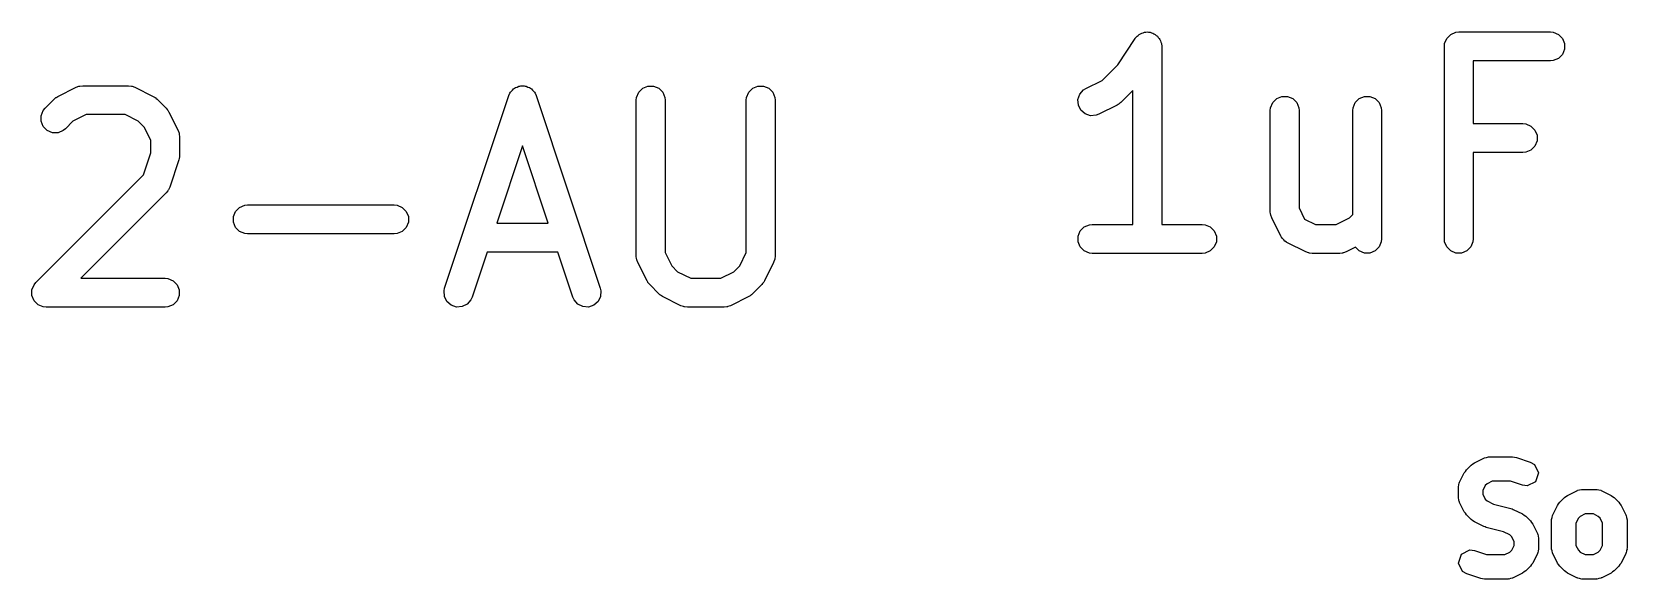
# Model space of a CAD drawing. Header units: inches. Extents: x 4.65 to 7.43, y -3.99 to -2.61.
# Drawn here: x 6.1611 to 6.4875, y -3.6974 to -3.5856 of the extents above; entities that cross this region are included whole.
import ezdxf

# ---------------------------------------------------------------- set-up
doc = ezdxf.new("R2010")
doc.units = ezdxf.units.IN
doc.header["$MEASUREMENT"] = 0
doc.layers.add('BLACK', color=250, linetype='CONTINUOUS')

msp = doc.modelspace()

# ---------------------------------------------------------------- linework, layer by layer
at = {"layer": 'BLACK', "linetype": 'CONTINUOUS'}
for p, q in [((6.38327, -3.59228), (6.38686, -3.5869)), ((6.38686, -3.58689), (6.38723, -3.58645)), ((6.38686, -3.5869), (6.38686, -3.58689)), ((6.38686, -3.5869), (6.38686, -3.5869)), ((6.38686, -3.5869), (6.38686, -3.5869)), ((6.38723, -3.58645), (6.38747, -3.58629)), ((6.38747, -3.58629), (6.38768, -3.58608)), ((6.38768, -3.58608), (6.38794, -3.58597)), ((6.38794, -3.58597), (6.38818, -3.58581)), ((6.38818, -3.58581), (6.38847, -3.58575)), ((6.38847, -3.58575), (6.38874, -3.58564)), ((6.38874, -3.58564), (6.38903, -3.58564)), ((6.38903, -3.58564), (6.38931, -3.58558)), ((6.38931, -3.58558), (6.3896, -3.58564)), ((6.3896, -3.58564), (6.38989, -3.58564)), ((6.38989, -3.58564), (6.39016, -3.58575)), ((6.39016, -3.58575), (6.39044, -3.58581)), ((6.39044, -3.58581), (6.39069, -3.58597)), ((6.39069, -3.58597), (6.39096, -3.58608)), ((6.39096, -3.58608), (6.39116, -3.58629)), ((6.39116, -3.58629), (6.3914, -3.58645)), ((6.3914, -3.58645), (6.39157, -3.58669)), ((6.39157, -3.58669), (6.39177, -3.5869)), ((6.39177, -3.5869), (6.39188, -3.58716)), ((6.39188, -3.58716), (6.39204, -3.5874)), ((6.45016, -3.58796), (6.4506, -3.5869)), ((6.4506, -3.5869), (6.45142, -3.58608)), ((6.45142, -3.58608), (6.45248, -3.58564)), ((6.45248, -3.58564), (6.45306, -3.58558)), ((6.45306, -3.58558), (6.47181, -3.58558)), ((6.47181, -3.58558), (6.47238, -3.58564)), ((6.47238, -3.58564), (6.47345, -3.58608)), ((6.47345, -3.58608), (6.47426, -3.5869)), ((6.47426, -3.5869), (6.4747, -3.58796)), ((6.39204, -3.5874), (6.3921, -3.58769)), ((6.3921, -3.58769), (6.39221, -3.58796)), ((6.39221, -3.58796), (6.39227, -3.58853)), ((6.39227, -3.58853), (6.39227, -3.58853)), ((6.39227, -3.58853), (6.39227, -3.58853)), ((6.39227, -3.58853), (6.39227, -3.58854)), ((6.39227, -3.58854), (6.39227, -3.62495)), ((6.45011, -3.58854), (6.45016, -3.58796)), ((6.45011, -3.62791), (6.45011, -3.58854)), ((6.47426, -3.59018), (6.47345, -3.59099)), ((6.4747, -3.58911), (6.47426, -3.59018)), ((6.4747, -3.58796), (6.4747, -3.58911)), ((6.38007, -3.59548), (6.38327, -3.59228)), ((6.47181, -3.59149), (6.45601, -3.59149)), ((6.45601, -3.59149), (6.45601, -3.60433)), ((6.47238, -3.59143), (6.47181, -3.59149)), ((6.47345, -3.59099), (6.47238, -3.59143)), ((6.16642, -3.59877), (6.17017, -3.5969)), ((6.17017, -3.5969), (6.17071, -3.59669)), ((6.17071, -3.59669), (6.17082, -3.59668)), ((6.17082, -3.59668), (6.17091, -3.59664)), ((6.17091, -3.59664), (6.17149, -3.59658)), ((6.17149, -3.59658), (6.18086, -3.59658)), ((6.18086, -3.59658), (6.18144, -3.59664)), ((6.18144, -3.59664), (6.18154, -3.59668)), ((6.18154, -3.59668), (6.18164, -3.59669)), ((6.18164, -3.59669), (6.18218, -3.5969)), ((6.18218, -3.5969), (6.18593, -3.59877)), ((6.25986, -3.59711), (6.26002, -3.59697)), ((6.26002, -3.59697), (6.26037, -3.59685)), ((6.26037, -3.59685), (6.2607, -3.59669)), ((6.2607, -3.59669), (6.26091, -3.59667)), ((6.26091, -3.59667), (6.26111, -3.59661)), ((6.26111, -3.59661), (6.26148, -3.59663)), ((6.26148, -3.59663), (6.26185, -3.59661)), ((6.26185, -3.59661), (6.26205, -3.59667)), ((6.26205, -3.59667), (6.26226, -3.59669)), ((6.26226, -3.59669), (6.26259, -3.59685)), ((6.26259, -3.59685), (6.26294, -3.59697)), ((6.26294, -3.59697), (6.2631, -3.59711)), ((6.28608, -3.59708), (6.28715, -3.59664)), ((6.28715, -3.59664), (6.2883, -3.59664)), ((6.2883, -3.59664), (6.28937, -3.59708)), ((6.30858, -3.59708), (6.30965, -3.59664)), ((6.30965, -3.59664), (6.3108, -3.59664)), ((6.3108, -3.59664), (6.31186, -3.59708)), ((6.37675, -3.59714), (6.38007, -3.59548)), ((6.16378, -3.6012), (6.16565, -3.59932)), ((6.16565, -3.59932), (6.16588, -3.59914)), ((6.16588, -3.59914), (6.16593, -3.59908)), ((6.16593, -3.59908), (6.16602, -3.59902)), ((6.16602, -3.59902), (6.1661, -3.59896)), ((6.1661, -3.59896), (6.16617, -3.59893)), ((6.16617, -3.59893), (6.16642, -3.59877)), ((6.18593, -3.59877), (6.18618, -3.59893)), ((6.18618, -3.59893), (6.18625, -3.59896)), ((6.18625, -3.59896), (6.18633, -3.59902)), ((6.18633, -3.59902), (6.18642, -3.59908)), ((6.18642, -3.59908), (6.18647, -3.59914)), ((6.18647, -3.59914), (6.1867, -3.59932)), ((6.1867, -3.59932), (6.18858, -3.6012)), ((6.24555, -3.63797), (6.25868, -3.5986)), ((6.25868, -3.5986), (6.25891, -3.59807)), ((6.25891, -3.59807), (6.25905, -3.59791)), ((6.25905, -3.59791), (6.25915, -3.59773)), ((6.25915, -3.59773), (6.25943, -3.59748)), ((6.25943, -3.59748), (6.25967, -3.5972)), ((6.25967, -3.5972), (6.25986, -3.59711)), ((6.2631, -3.59711), (6.26329, -3.5972)), ((6.26329, -3.5972), (6.26353, -3.59748)), ((6.26353, -3.59748), (6.26381, -3.59773)), ((6.26381, -3.59773), (6.26391, -3.59791)), ((6.26391, -3.59791), (6.26404, -3.59807)), ((6.26404, -3.59807), (6.26428, -3.5986)), ((6.26428, -3.5986), (6.2774, -3.63797)), ((6.28477, -3.59954), (6.28483, -3.59896)), ((6.28477, -3.63141), (6.28477, -3.59954)), ((6.28483, -3.59896), (6.28527, -3.5979)), ((6.28527, -3.5979), (6.28608, -3.59708)), ((6.28937, -3.59708), (6.29018, -3.5979)), ((6.29018, -3.5979), (6.29062, -3.59896)), ((6.29062, -3.59896), (6.29068, -3.59954)), ((6.29068, -3.59954), (6.29068, -3.63071)), ((6.30727, -3.59954), (6.30733, -3.59896)), ((6.30727, -3.63071), (6.30727, -3.59954)), ((6.30733, -3.59896), (6.30777, -3.5979)), ((6.30777, -3.5979), (6.30858, -3.59708)), ((6.31186, -3.59708), (6.31268, -3.5979)), ((6.31268, -3.5979), (6.31312, -3.59896)), ((6.31312, -3.59896), (6.31318, -3.59954)), ((6.31318, -3.59954), (6.31318, -3.63141)), ((6.37514, -3.59942), (6.3755, -3.59832)), ((6.37522, -3.60056), (6.37514, -3.59942)), ((6.3755, -3.59832), (6.37626, -3.59745)), ((6.37626, -3.59745), (6.37675, -3.59714)), ((6.38363, -3.60024), (6.38354, -3.6003)), ((6.38368, -3.60018), (6.38363, -3.60024)), ((6.38391, -3.6), (6.38368, -3.60018)), ((6.38636, -3.59754), (6.38391, -3.6)), ((6.38636, -3.62495), (6.38636, -3.59754)), ((6.41454, -3.60108), (6.41498, -3.60002)), ((6.41498, -3.60002), (6.4158, -3.5992)), ((6.4158, -3.5992), (6.41686, -3.59876)), ((6.41686, -3.59876), (6.41801, -3.59876)), ((6.41801, -3.59876), (6.41908, -3.5992)), ((6.41908, -3.5992), (6.41989, -3.60002)), ((6.41989, -3.60002), (6.42033, -3.60108)), ((6.43142, -3.60108), (6.43186, -3.60002)), ((6.43186, -3.60002), (6.43267, -3.5992)), ((6.43267, -3.5992), (6.43374, -3.59876)), ((6.43374, -3.59876), (6.43489, -3.59876)), ((6.43489, -3.59876), (6.43595, -3.5992)), ((6.43595, -3.5992), (6.43677, -3.60002)), ((6.43677, -3.60002), (6.43721, -3.60108)), ((6.16297, -3.60271), (6.16341, -3.60165)), ((6.16297, -3.60386), (6.16297, -3.60271)), ((6.16341, -3.60165), (6.16378, -3.6012)), ((6.17219, -3.60249), (6.16949, -3.60384)), ((6.18017, -3.60249), (6.17219, -3.60249)), ((6.18286, -3.60384), (6.18017, -3.60249)), ((6.18858, -3.6012), (6.18876, -3.60142)), ((6.18876, -3.60142), (6.18882, -3.60148)), ((6.18882, -3.60148), (6.18888, -3.60156)), ((6.18888, -3.60156), (6.18894, -3.60165)), ((6.18894, -3.60165), (6.18897, -3.60172)), ((6.18897, -3.60172), (6.18913, -3.60197)), ((6.18913, -3.60197), (6.191, -3.60571)), ((6.37574, -3.6016), (6.37522, -3.60056)), ((6.37661, -3.60235), (6.37574, -3.6016)), ((6.3777, -3.60271), (6.37661, -3.60235)), ((6.37885, -3.60263), (6.3777, -3.60271)), ((6.37939, -3.60243), (6.37885, -3.60263)), ((6.38314, -3.60055), (6.37939, -3.60243)), ((6.38339, -3.60039), (6.38314, -3.60055)), ((6.38346, -3.60037), (6.38339, -3.60039)), ((6.38354, -3.6003), (6.38346, -3.60037)), ((6.41449, -3.60166), (6.41454, -3.60108)), ((6.41449, -3.62228), (6.41449, -3.60166)), ((6.42033, -3.60108), (6.42039, -3.60166)), ((6.42039, -3.60166), (6.42039, -3.62158)), ((6.43136, -3.60166), (6.43142, -3.60108)), ((6.43136, -3.62293), (6.43136, -3.60166)), ((6.43721, -3.60108), (6.43726, -3.60166)), ((6.43726, -3.60166), (6.43726, -3.62791)), ((6.16341, -3.60493), (6.16297, -3.60386)), ((6.16422, -3.60574), (6.16341, -3.60493)), ((6.16529, -3.60618), (6.16422, -3.60574)), ((6.16644, -3.60618), (6.16529, -3.60618)), ((6.16751, -3.60574), (6.16644, -3.60618)), ((6.16795, -3.60537), (6.16751, -3.60574)), ((6.16949, -3.60384), (6.16795, -3.60537)), ((6.18406, -3.60503), (6.18286, -3.60384)), ((6.18541, -3.60773), (6.18406, -3.60503)), ((6.191, -3.60571), (6.19121, -3.60626)), ((6.19121, -3.60626), (6.19122, -3.60636)), ((6.19122, -3.60636), (6.19126, -3.60646)), ((6.19126, -3.60646), (6.19132, -3.60704)), ((6.45601, -3.60433), (6.46618, -3.60433)), ((6.46618, -3.60433), (6.46676, -3.60439)), ((6.46676, -3.60439), (6.46782, -3.60483)), ((6.46782, -3.60483), (6.46864, -3.60564)), ((6.46864, -3.60564), (6.46908, -3.60671)), ((6.46908, -3.60671), (6.46908, -3.60786)), ((6.18541, -3.61031), (6.18541, -3.60773)), ((6.19132, -3.60704), (6.19132, -3.61078)), ((6.26148, -3.60887), (6.2562, -3.6247)), ((6.26676, -3.6247), (6.26148, -3.60887)), ((6.46782, -3.60974), (6.46676, -3.61018)), ((6.46864, -3.60892), (6.46782, -3.60974)), ((6.46908, -3.60786), (6.46864, -3.60892)), ((6.18391, -3.61481), (6.18541, -3.61031)), ((6.19116, -3.61172), (6.18929, -3.61734)), ((6.19123, -3.61143), (6.19116, -3.61172)), ((6.19126, -3.61136), (6.19123, -3.61143)), ((6.19127, -3.61126), (6.19126, -3.61136)), ((6.19129, -3.61115), (6.19127, -3.61126)), ((6.19132, -3.61078), (6.19129, -3.61108)), ((6.19129, -3.61108), (6.19129, -3.61115)), ((6.46618, -3.61024), (6.45601, -3.61024)), ((6.45601, -3.61024), (6.45601, -3.62791)), ((6.46676, -3.61018), (6.46618, -3.61024)), ((6.1619, -3.63682), (6.18391, -3.61481)), ((6.18858, -3.6185), (6.17112, -3.63595)), ((6.18894, -3.61805), (6.18858, -3.6185)), ((6.18898, -3.61795), (6.18894, -3.61805)), ((6.18905, -3.61787), (6.18898, -3.61795)), ((6.18929, -3.61734), (6.18905, -3.61787)), ((6.20234, -3.62333), (6.20278, -3.62227)), ((6.20278, -3.62227), (6.20359, -3.62145)), ((6.20359, -3.62145), (6.20466, -3.62101)), ((6.20466, -3.62101), (6.20524, -3.62096)), ((6.20524, -3.62096), (6.23523, -3.62096)), ((6.23523, -3.62096), (6.23581, -3.62101)), ((6.23581, -3.62101), (6.23687, -3.62145)), ((6.23687, -3.62145), (6.23769, -3.62227)), ((6.23769, -3.62227), (6.23813, -3.62333)), ((6.41454, -3.62286), (6.41449, -3.62228)), ((6.41458, -3.62296), (6.41454, -3.62286)), ((6.41459, -3.62306), (6.41458, -3.62296)), ((6.4148, -3.6236), (6.41459, -3.62306)), ((6.42039, -3.62158), (6.42151, -3.62383)), ((6.43069, -3.6236), (6.43136, -3.62293)), ((6.20234, -3.62448), (6.20234, -3.62333)), ((6.20278, -3.62555), (6.20234, -3.62448)), ((6.20359, -3.62636), (6.20278, -3.62555)), ((6.20466, -3.6268), (6.20359, -3.62636)), ((6.23687, -3.62636), (6.23581, -3.6268)), ((6.23769, -3.62555), (6.23687, -3.62636)), ((6.23813, -3.62448), (6.23769, -3.62555)), ((6.23813, -3.62333), (6.23813, -3.62448)), ((6.2562, -3.6247), (6.26676, -3.6247)), ((6.37517, -3.62733), (6.37561, -3.62627)), ((6.37561, -3.62627), (6.37643, -3.62545)), ((6.37643, -3.62545), (6.37749, -3.62501)), ((6.37749, -3.62501), (6.37807, -3.62495)), ((6.37807, -3.62495), (6.38636, -3.62495)), ((6.39227, -3.62495), (6.40057, -3.62495)), ((6.40057, -3.62495), (6.40114, -3.62501)), ((6.40114, -3.62501), (6.40221, -3.62545)), ((6.40221, -3.62545), (6.40302, -3.62627)), ((6.40302, -3.62627), (6.40346, -3.62733)), ((6.41667, -3.62735), (6.4148, -3.6236)), ((6.42151, -3.62383), (6.42376, -3.62495)), ((6.42376, -3.62495), (6.42799, -3.62495)), ((6.42799, -3.62495), (6.43069, -3.6236)), ((6.20524, -3.62686), (6.20466, -3.6268)), ((6.23523, -3.62686), (6.20524, -3.62686)), ((6.23581, -3.6268), (6.23523, -3.62686)), ((6.37517, -3.62848), (6.37517, -3.62733)), ((6.37561, -3.62955), (6.37517, -3.62848)), ((6.37643, -3.63036), (6.37561, -3.62955)), ((6.40302, -3.62955), (6.40221, -3.63036)), ((6.40346, -3.62848), (6.40302, -3.62955)), ((6.40346, -3.62733), (6.40346, -3.62848)), ((6.41673, -3.62745), (6.41667, -3.62735)), ((6.41675, -3.62749), (6.41673, -3.62745)), ((6.4168, -3.62755), (6.41675, -3.62749)), ((6.41698, -3.62784), (6.4168, -3.62755)), ((6.41726, -3.62808), (6.41698, -3.62784)), ((6.4175, -3.62836), (6.41726, -3.62808)), ((6.41779, -3.62855), (6.4175, -3.62836)), ((6.41785, -3.6286), (6.41779, -3.62855)), ((6.4179, -3.62861), (6.41785, -3.6286)), ((6.41799, -3.62867), (6.4179, -3.62861)), ((6.42174, -3.63055), (6.41799, -3.62867)), ((6.43191, -3.6296), (6.43001, -3.63055)), ((6.43267, -3.63036), (6.43191, -3.6296)), ((6.43677, -3.62955), (6.43595, -3.63036)), ((6.43721, -3.62848), (6.43677, -3.62955)), ((6.43726, -3.62791), (6.43721, -3.62848)), ((6.45016, -3.62848), (6.45011, -3.62791)), ((6.4506, -3.62955), (6.45016, -3.62848)), ((6.45142, -3.63036), (6.4506, -3.62955)), ((6.45551, -3.62955), (6.4547, -3.63036)), ((6.45595, -3.62848), (6.45551, -3.62955)), ((6.45601, -3.62791), (6.45595, -3.62848)), ((6.25423, -3.63061), (6.25116, -3.63984)), ((6.26872, -3.63061), (6.25423, -3.63061)), ((6.2718, -3.63984), (6.26872, -3.63061)), ((6.28483, -3.63198), (6.28477, -3.63141)), ((6.28487, -3.63208), (6.28483, -3.63198)), ((6.28488, -3.63219), (6.28487, -3.63208)), ((6.28508, -3.63273), (6.28488, -3.63219)), ((6.28696, -3.63648), (6.28508, -3.63273)), ((6.29068, -3.63071), (6.29203, -3.63341)), ((6.30592, -3.63341), (6.30727, -3.63071)), ((6.31286, -3.63273), (6.31099, -3.63648)), ((6.31307, -3.63219), (6.31286, -3.63273)), ((6.31308, -3.63208), (6.31307, -3.63219)), ((6.31312, -3.63198), (6.31308, -3.63208)), ((6.31318, -3.63141), (6.31312, -3.63198)), ((6.37749, -3.6308), (6.37643, -3.63036)), ((6.37807, -3.63086), (6.37749, -3.6308)), ((6.40057, -3.63086), (6.37807, -3.63086)), ((6.40114, -3.6308), (6.40057, -3.63086)), ((6.40221, -3.63036), (6.40114, -3.6308)), ((6.42228, -3.63075), (6.42174, -3.63055)), ((6.42239, -3.63076), (6.42228, -3.63075)), ((6.42249, -3.6308), (6.42239, -3.63076)), ((6.42306, -3.63086), (6.42249, -3.6308)), ((6.42869, -3.63086), (6.42306, -3.63086)), ((6.42926, -3.6308), (6.42869, -3.63086)), ((6.42936, -3.63076), (6.42926, -3.6308)), ((6.42947, -3.63075), (6.42936, -3.63076)), ((6.43001, -3.63055), (6.42947, -3.63075)), ((6.43374, -3.6308), (6.43267, -3.63036)), ((6.43489, -3.6308), (6.43374, -3.6308)), ((6.43595, -3.63036), (6.43489, -3.6308)), ((6.45248, -3.6308), (6.45142, -3.63036)), ((6.45363, -3.6308), (6.45248, -3.6308)), ((6.4547, -3.63036), (6.45363, -3.6308)), ((6.17112, -3.63595), (6.18836, -3.63595)), ((6.18836, -3.63595), (6.18894, -3.63601)), ((6.18894, -3.63601), (6.19, -3.63645)), ((6.29203, -3.63341), (6.29322, -3.6346)), ((6.29322, -3.6346), (6.29592, -3.63595)), ((6.29592, -3.63595), (6.30203, -3.63595)), ((6.30203, -3.63595), (6.30472, -3.6346)), ((6.30472, -3.6346), (6.30592, -3.63341)), ((6.16109, -3.63833), (6.16154, -3.63727)), ((6.16109, -3.63948), (6.16109, -3.63833)), ((6.16154, -3.63727), (6.1619, -3.63682)), ((6.19, -3.63645), (6.19082, -3.63727)), ((6.19082, -3.63727), (6.19126, -3.63833)), ((6.19126, -3.63833), (6.19126, -3.63948)), ((6.24543, -3.63854), (6.24555, -3.63797)), ((6.24551, -3.63969), (6.24543, -3.63854)), ((6.2774, -3.63797), (6.27753, -3.63854)), ((6.27753, -3.63854), (6.27745, -3.63969)), ((6.28711, -3.63673), (6.28696, -3.63648)), ((6.28714, -3.6368), (6.28711, -3.63673)), ((6.28721, -3.63688), (6.28714, -3.6368)), ((6.28727, -3.63697), (6.28721, -3.63688)), ((6.28733, -3.63702), (6.28727, -3.63697)), ((6.28751, -3.63724), (6.28733, -3.63702)), ((6.28939, -3.63912), (6.28751, -3.63724)), ((6.28961, -3.63931), (6.28939, -3.63912)), ((6.28966, -3.63936), (6.28961, -3.63931)), ((6.28975, -3.63942), (6.28966, -3.63936)), ((6.30828, -3.63936), (6.30819, -3.63942)), ((6.30833, -3.63931), (6.30828, -3.63936)), ((6.30856, -3.63912), (6.30833, -3.63931)), ((6.31044, -3.63724), (6.30856, -3.63912)), ((6.31062, -3.63702), (6.31044, -3.63724)), ((6.31068, -3.63697), (6.31062, -3.63702)), ((6.31074, -3.63688), (6.31068, -3.63697)), ((6.3108, -3.6368), (6.31074, -3.63688)), ((6.31083, -3.63673), (6.3108, -3.6368)), ((6.31099, -3.63648), (6.31083, -3.63673)), ((6.16154, -3.64055), (6.16109, -3.63948)), ((6.16235, -3.64136), (6.16154, -3.64055)), ((6.16341, -3.6418), (6.16235, -3.64136)), ((6.16399, -3.64186), (6.16341, -3.6418)), ((6.18836, -3.64186), (6.16399, -3.64186)), ((6.18894, -3.6418), (6.18836, -3.64186)), ((6.19, -3.64136), (6.18894, -3.6418)), ((6.19082, -3.64055), (6.19, -3.64136)), ((6.19126, -3.63948), (6.19082, -3.64055)), ((6.24602, -3.64072), (6.24551, -3.63969)), ((6.24689, -3.64147), (6.24602, -3.64072)), ((6.24799, -3.64184), (6.24689, -3.64147)), ((6.24913, -3.64175), (6.24799, -3.64184)), ((6.25017, -3.64124), (6.24913, -3.64175)), ((6.25092, -3.64037), (6.25017, -3.64124)), ((6.25116, -3.63984), (6.25092, -3.64037)), ((6.27204, -3.64037), (6.2718, -3.63984)), ((6.27279, -3.64124), (6.27204, -3.64037)), ((6.27382, -3.64175), (6.27279, -3.64124)), ((6.27497, -3.64184), (6.27382, -3.64175)), ((6.27606, -3.64147), (6.27497, -3.64184)), ((6.27693, -3.64072), (6.27606, -3.64147)), ((6.27745, -3.63969), (6.27693, -3.64072)), ((6.28983, -3.63949), (6.28975, -3.63942)), ((6.28991, -3.63952), (6.28983, -3.63949)), ((6.29015, -3.63967), (6.28991, -3.63952)), ((6.2939, -3.64155), (6.29015, -3.63967)), ((6.29444, -3.64175), (6.2939, -3.64155)), ((6.29455, -3.64176), (6.29444, -3.64175)), ((6.29465, -3.6418), (6.29455, -3.64176)), ((6.29522, -3.64186), (6.29465, -3.6418)), ((6.30272, -3.64186), (6.29522, -3.64186)), ((6.3033, -3.6418), (6.30272, -3.64186)), ((6.3034, -3.64176), (6.3033, -3.6418)), ((6.3035, -3.64175), (6.3034, -3.64176)), ((6.30404, -3.64155), (6.3035, -3.64175)), ((6.30779, -3.63967), (6.30404, -3.64155)), ((6.30804, -3.63952), (6.30779, -3.63967)), ((6.30811, -3.63949), (6.30804, -3.63952)), ((6.30819, -3.63942), (6.30811, -3.63949)), ((6.45444, -3.67542), (6.45466, -3.67508)), ((6.45466, -3.67508), (6.45561, -3.67413)), ((6.45561, -3.67413), (6.45595, -3.67391)), ((6.45595, -3.67391), (6.45626, -3.67366)), ((6.45626, -3.67366), (6.45817, -3.67271)), ((6.45817, -3.67271), (6.45829, -3.67268)), ((6.45829, -3.67268), (6.45833, -3.67264)), ((6.45833, -3.67264), (6.45872, -3.67256)), ((6.45872, -3.67256), (6.45911, -3.67245)), ((6.45911, -3.67245), (6.45916, -3.67247)), ((6.45916, -3.67247), (6.45929, -3.67245)), ((6.45929, -3.67245), (6.46405, -3.67245)), ((6.46405, -3.67245), (6.46444, -3.67252)), ((6.46444, -3.67252), (6.46484, -3.67257)), ((6.46484, -3.67257), (6.4677, -3.67353)), ((6.4677, -3.67353), (6.46854, -3.67401)), ((6.46854, -3.67401), (6.4694, -3.67572)), ((6.45298, -3.67858), (6.45309, -3.67819)), ((6.453, -3.67863), (6.45298, -3.67858)), ((6.45309, -3.67819), (6.45317, -3.6778)), ((6.45317, -3.6778), (6.45321, -3.67776)), ((6.45321, -3.67776), (6.45324, -3.67764)), ((6.45324, -3.67764), (6.45419, -3.67573)), ((6.45419, -3.67573), (6.45444, -3.67542)), ((6.45848, -3.67833), (6.45798, -3.67935)), ((6.45886, -3.67795), (6.45848, -3.67833)), ((6.45988, -3.67745), (6.45886, -3.67795)), ((6.46364, -3.67745), (6.45988, -3.67745)), ((6.46611, -3.67827), (6.46364, -3.67745)), ((6.46708, -3.67839), (6.46611, -3.67827)), ((6.46879, -3.67754), (6.46708, -3.67839)), ((6.4694, -3.67572), (6.46879, -3.67754)), ((6.45298, -3.67875), (6.453, -3.67863)), ((6.45298, -3.68066), (6.45298, -3.67875)), ((6.453, -3.68078), (6.45298, -3.68066)), ((6.45298, -3.68084), (6.453, -3.68078)), ((6.45309, -3.68122), (6.45298, -3.68084)), ((6.45317, -3.68162), (6.45309, -3.68122)), ((6.45321, -3.68166), (6.45317, -3.68162)), ((6.45324, -3.68178), (6.45321, -3.68166)), ((6.45419, -3.68368), (6.45324, -3.68178)), ((6.45798, -3.67935), (6.45798, -3.68007)), ((6.45798, -3.68007), (6.45848, -3.68108)), ((6.45848, -3.68108), (6.45886, -3.68146)), ((6.45886, -3.68146), (6.46016, -3.68211)), ((6.47349, -3.68208), (6.47371, -3.68175)), ((6.47371, -3.68175), (6.47466, -3.6808)), ((6.47466, -3.6808), (6.47499, -3.68057)), ((6.47499, -3.68057), (6.47531, -3.68033)), ((6.47531, -3.68033), (6.47722, -3.67938)), ((6.47722, -3.67938), (6.47734, -3.67934)), ((6.47734, -3.67934), (6.47738, -3.6793)), ((6.47738, -3.6793), (6.47777, -3.67922)), ((6.47777, -3.67922), (6.47816, -3.67912)), ((6.47816, -3.67912), (6.47821, -3.67914)), ((6.47821, -3.67914), (6.47833, -3.67911)), ((6.47833, -3.67911), (6.48119, -3.67911)), ((6.48119, -3.67911), (6.48131, -3.67914)), ((6.48131, -3.67914), (6.48137, -3.67912)), ((6.48137, -3.67912), (6.48175, -3.67922)), ((6.48175, -3.67922), (6.48215, -3.6793)), ((6.48215, -3.6793), (6.48219, -3.67934)), ((6.48219, -3.67934), (6.48231, -3.67938)), ((6.48231, -3.67938), (6.48421, -3.68033)), ((6.48421, -3.68033), (6.48453, -3.68057)), ((6.48453, -3.68057), (6.48486, -3.6808)), ((6.48486, -3.6808), (6.48582, -3.68175)), ((6.48582, -3.68175), (6.48604, -3.68208)), ((6.45444, -3.684), (6.45419, -3.68368)), ((6.45466, -3.68433), (6.45444, -3.684)), ((6.45561, -3.68528), (6.45466, -3.68433)), ((6.46016, -3.68211), (6.4637, -3.683)), ((6.4637, -3.683), (6.46395, -3.68311)), ((6.46395, -3.68311), (6.46421, -3.68319)), ((6.46421, -3.68319), (6.46612, -3.68414)), ((6.46612, -3.68414), (6.46643, -3.68438)), ((6.46643, -3.68438), (6.46677, -3.68461)), ((6.46677, -3.68461), (6.46772, -3.68556)), ((6.47203, -3.68524), (6.47214, -3.68486)), ((6.47214, -3.68486), (6.47221, -3.68446)), ((6.47221, -3.68446), (6.47225, -3.68442)), ((6.47225, -3.68442), (6.47229, -3.6843)), ((6.47229, -3.6843), (6.47324, -3.6824)), ((6.47324, -3.6824), (6.47349, -3.68208)), ((6.47753, -3.685), (6.47702, -3.68601)), ((6.47791, -3.68462), (6.47753, -3.685)), ((6.47892, -3.68411), (6.47791, -3.68462)), ((6.4806, -3.68411), (6.47892, -3.68411)), ((6.48161, -3.68462), (6.4806, -3.68411)), ((6.48199, -3.685), (6.48161, -3.68462)), ((6.4825, -3.68601), (6.48199, -3.685)), ((6.48604, -3.68208), (6.48628, -3.6824)), ((6.48628, -3.6824), (6.48724, -3.6843)), ((6.48724, -3.6843), (6.48727, -3.68442)), ((6.48727, -3.68442), (6.48731, -3.68446)), ((6.48731, -3.68446), (6.48739, -3.68486)), ((6.48739, -3.68486), (6.48749, -3.68524)), ((6.45595, -3.68551), (6.45561, -3.68528)), ((6.45626, -3.68575), (6.45595, -3.68551)), ((6.45817, -3.68671), (6.45626, -3.68575)), ((6.45843, -3.68678), (6.45817, -3.68671)), ((6.45868, -3.68689), (6.45843, -3.68678)), ((6.46222, -3.68778), (6.45868, -3.68689)), ((6.46352, -3.68843), (6.46222, -3.68778)), ((6.46772, -3.68556), (6.46794, -3.68589)), ((6.46794, -3.68589), (6.46819, -3.68621)), ((6.46819, -3.68621), (6.46914, -3.68811)), ((6.46914, -3.68811), (6.46917, -3.68823)), ((6.46917, -3.68823), (6.46921, -3.68827)), ((6.46921, -3.68827), (6.46929, -3.68867)), ((6.47202, -3.68542), (6.47205, -3.6853)), ((6.47202, -3.69114), (6.47202, -3.68542)), ((6.47205, -3.6853), (6.47203, -3.68524)), ((6.47702, -3.68601), (6.47702, -3.69055)), ((6.4825, -3.69055), (6.4825, -3.68601)), ((6.48749, -3.68524), (6.48748, -3.6853)), ((6.48748, -3.6853), (6.4875, -3.68542)), ((6.4875, -3.68542), (6.4875, -3.69114)), ((6.45359, -3.69235), (6.4553, -3.6915)), ((6.4553, -3.6915), (6.45627, -3.69162)), ((6.45627, -3.69162), (6.45874, -3.69245)), ((6.4639, -3.68881), (6.46352, -3.68843)), ((6.46352, -3.69194), (6.4639, -3.69156)), ((6.4644, -3.68982), (6.4639, -3.68881)), ((6.4639, -3.69156), (6.4644, -3.69055)), ((6.4644, -3.69055), (6.4644, -3.68982)), ((6.46929, -3.68867), (6.4694, -3.68905)), ((6.4694, -3.69131), (6.46929, -3.6917)), ((6.4694, -3.68905), (6.46938, -3.68911)), ((6.46938, -3.68911), (6.4694, -3.68923)), ((6.4694, -3.69114), (6.46938, -3.69126)), ((6.46938, -3.69126), (6.4694, -3.69131)), ((6.4694, -3.68923), (6.4694, -3.69114)), ((6.47205, -3.69126), (6.47202, -3.69114)), ((6.47203, -3.69131), (6.47205, -3.69126)), ((6.47214, -3.6917), (6.47203, -3.69131)), ((6.47702, -3.69055), (6.47753, -3.69156)), ((6.47753, -3.69156), (6.47791, -3.69194)), ((6.48161, -3.69194), (6.48199, -3.69156)), ((6.48199, -3.69156), (6.4825, -3.69055)), ((6.48749, -3.69131), (6.48739, -3.6917)), ((6.4875, -3.69114), (6.48748, -3.69126)), ((6.48748, -3.69126), (6.48749, -3.69131)), ((6.45298, -3.69417), (6.45359, -3.69235)), ((6.45384, -3.69588), (6.45298, -3.69417)), ((6.45874, -3.69245), (6.46251, -3.69245)), ((6.46251, -3.69245), (6.46352, -3.69194)), ((6.46772, -3.69481), (6.46677, -3.69576)), ((6.46794, -3.69448), (6.46772, -3.69481)), ((6.46819, -3.69416), (6.46794, -3.69448)), ((6.46914, -3.69225), (6.46819, -3.69416)), ((6.46917, -3.69213), (6.46914, -3.69225)), ((6.46921, -3.69209), (6.46917, -3.69213)), ((6.46929, -3.6917), (6.46921, -3.69209)), ((6.47221, -3.69209), (6.47214, -3.6917)), ((6.47225, -3.69213), (6.47221, -3.69209)), ((6.47229, -3.69225), (6.47225, -3.69213)), ((6.47324, -3.69416), (6.47229, -3.69225)), ((6.47349, -3.69448), (6.47324, -3.69416)), ((6.47371, -3.69481), (6.47349, -3.69448)), ((6.47466, -3.69576), (6.47371, -3.69481)), ((6.47791, -3.69194), (6.47892, -3.69245)), ((6.47892, -3.69245), (6.4806, -3.69245)), ((6.4806, -3.69245), (6.48161, -3.69194)), ((6.48582, -3.69481), (6.48486, -3.69576)), ((6.48604, -3.69448), (6.48582, -3.69481)), ((6.48628, -3.69416), (6.48604, -3.69448)), ((6.48724, -3.69225), (6.48628, -3.69416)), ((6.48727, -3.69213), (6.48724, -3.69225)), ((6.48731, -3.69209), (6.48727, -3.69213)), ((6.48739, -3.6917), (6.48731, -3.69209)), ((6.45469, -3.69636), (6.45384, -3.69588)), ((6.45754, -3.69732), (6.45469, -3.69636)), ((6.45794, -3.69737), (6.45754, -3.69732)), ((6.45833, -3.69745), (6.45794, -3.69737)), ((6.4631, -3.69745), (6.45833, -3.69745)), ((6.46322, -3.69742), (6.4631, -3.69745)), ((6.46327, -3.69744), (6.46322, -3.69742)), ((6.46366, -3.69733), (6.46327, -3.69744)), ((6.46405, -3.69725), (6.46366, -3.69733)), ((6.46409, -3.69721), (6.46405, -3.69725)), ((6.46421, -3.69718), (6.46409, -3.69721)), ((6.46612, -3.69623), (6.46421, -3.69718)), ((6.46643, -3.69598), (6.46612, -3.69623)), ((6.46677, -3.69576), (6.46643, -3.69598)), ((6.47499, -3.69598), (6.47466, -3.69576)), ((6.47531, -3.69623), (6.47499, -3.69598)), ((6.47722, -3.69718), (6.47531, -3.69623)), ((6.47734, -3.69721), (6.47722, -3.69718)), ((6.47738, -3.69725), (6.47734, -3.69721)), ((6.47777, -3.69733), (6.47738, -3.69725)), ((6.47816, -3.69744), (6.47777, -3.69733)), ((6.47821, -3.69742), (6.47816, -3.69744)), ((6.47833, -3.69745), (6.47821, -3.69742)), ((6.48119, -3.69745), (6.47833, -3.69745)), ((6.48131, -3.69742), (6.48119, -3.69745)), ((6.48137, -3.69744), (6.48131, -3.69742)), ((6.48175, -3.69733), (6.48137, -3.69744)), ((6.48215, -3.69725), (6.48175, -3.69733)), ((6.48219, -3.69721), (6.48215, -3.69725)), ((6.48231, -3.69718), (6.48219, -3.69721)), ((6.48421, -3.69623), (6.48231, -3.69718)), ((6.48453, -3.69598), (6.48421, -3.69623)), ((6.48486, -3.69576), (6.48453, -3.69598))]:
    msp.add_line(p, q, dxfattribs=at)

doc.saveas('drawing.dxf')
